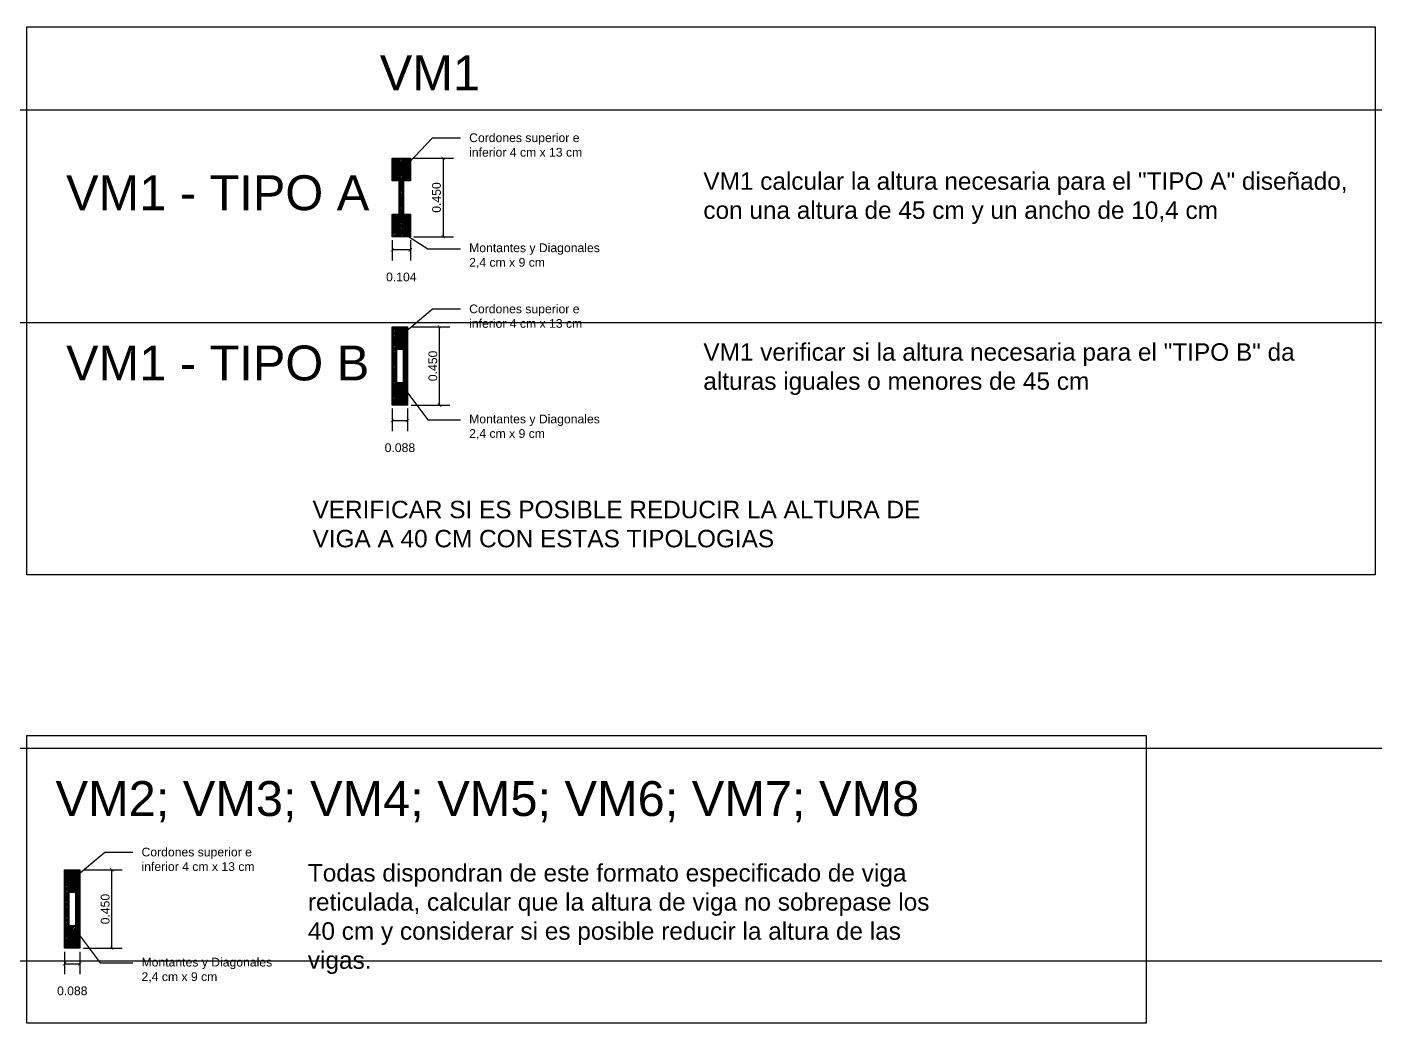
# Model space of a CAD drawing. Header units: millimetres. Extents: x 2924 to 3297, y 1496 to 1704.
# Drawn here: x 3185.27 to 3193, y 1561.94 to 1567.66 of the extents above; entities that cross this region are included whole.
import ezdxf
from ezdxf import colors
from ezdxf.entities.mleader import LeaderData, LeaderLine
from ezdxf.math import Vec2, Vec3

# ---------------------------------------------------------------- set-up
doc = ezdxf.new("R2010")
doc.units = ezdxf.units.MM
doc.header["$PDMODE"] = 35
doc.layers.get('Defpoints').update_dxf_attribs({"color": 230})
doc.layers.add('PT-MUROS', color=7, linetype='Continuous')
doc.styles.add('Arial10', font='arial.ttf', dxfattribs={"height": 0.1})
doc.styles.get("Standard").update_dxf_attribs({"font": 'arial.ttf'})
doc.dimstyles.new('COTA-1-50', dxfattribs={"dimtxt": 0.1, "dimasz": 0.06, "dimexe": 0.06, "dimexo": 0.15, "dimgap": 0.0125, "dimtad": 1, "dimzin": 0, "dimdsep": 46, "dimtxsty": 'Arial10', "dimblk1": 'ARCHTICK', "dimblk2": 'ARCHTICK', "dimsah": 1, "dimcen": 0.09, "dimclrd": 7, "dimclre": 7, "dimclrt": 7, "dimazin": 0, "dimtfac": 1, "dimtofl": 0, "dimtmove": 2, "dimatfit": 3, "dimldrblk": 'ARCHTICK', "dimfxl": 0, "dimtolj": 1, "dimtzin": 0, "dimarcsym": 0})

# ---------------------------------------------------------------- blocks, each defined once
blk = doc.blocks.new('_ARCHTICK')
at = {"color": 0, "linetype": 'ByBlock', "const_width": 0.15}
blk.add_lwpolyline([(-0.5, -0.5), (0.5, 0.5)], dxfattribs=at)
blk = doc.blocks.new('*D314')
at = {"layer": 'Defpoints', "color": 0, "transparency": 16777216}
for p in [(3187.4731, 1566.9032), (3187.4731, 1566.4532), (3187.6613, 1566.4532)]:
    blk.add_point(p, dxfattribs=at)
at = {"layer": 'PT-MUROS', "color": 7, "lineweight": -2, "transparency": 16777216}
for p, q in [((3187.4931, 1566.9032), (3187.7213, 1566.9032)), ((3187.6613, 1566.9032), (3187.6613, 1566.4532)), ((3187.4931, 1566.4532), (3187.7213, 1566.4532))]:
    blk.add_line(p, q, dxfattribs=at)
at = {"layer": 'PT-MUROS', "color": 7, "lineweight": -2, "transparency": 16777216, "xscale": 0.02, "yscale": 0.02, "zscale": 0.02}
for p, rotation in [((3187.6613, 1566.9032), 90), ((3187.6613, 1566.4532), 270)]:
    blk.add_blockref('_ARCHTICK', p, dxfattribs=dict(at, rotation=rotation))
at = {"layer": 'PT-MUROS', "color": 7, "transparency": 16777216, "insert": (3187.6232, 1566.6782), "char_height": 0.05, "attachment_point": 5, "rotation": 90}
blk.add_mtext('\\A1;0.450', dxfattribs=at)
blk = doc.blocks.new('*D315')
at = {"layer": 'Defpoints', "color": 0, "transparency": 16777216}
for p in [(3187.3691, 1566.4532), (3187.4731, 1566.4532), (3187.3691, 1566.3775)]:
    blk.add_point(p, dxfattribs=at)
at = {"layer": 'PT-MUROS', "color": 7, "lineweight": -2, "transparency": 16777216}
for p, q in [((3187.3691, 1566.4332), (3187.3691, 1566.3175)), ((3187.4731, 1566.3775), (3187.3691, 1566.3775)), ((3187.4731, 1566.4332), (3187.4731, 1566.3175))]:
    blk.add_line(p, q, dxfattribs=at)
at = {"layer": 'PT-MUROS', "color": 7, "lineweight": -2, "transparency": 16777216, "xscale": 0.02, "yscale": 0.02, "zscale": 0.02, "rotation": 180}
blk.add_blockref('_ARCHTICK', (3187.3691, 1566.3775), dxfattribs=at)
at = {"layer": 'PT-MUROS', "color": 7, "lineweight": -2, "transparency": 16777216, "xscale": 0.02, "yscale": 0.02, "zscale": 0.02}
blk.add_blockref('_ARCHTICK', (3187.4731, 1566.3775), dxfattribs=at)
at = {"layer": 'PT-MUROS', "color": 7, "transparency": 16777216, "insert": (3187.4211, 1566.2222), "char_height": 0.05, "attachment_point": 5}
blk.add_mtext('\\A1;0.104', dxfattribs=at)
blk = doc.blocks.new('*D316')
at = {"layer": 'Defpoints', "color": 0, "transparency": 16777216}
for p in [(3187.3691, 1565.4875), (3187.4571, 1565.4875), (3187.4571, 1565.3988)]:
    blk.add_point(p, dxfattribs=at)
at = {"layer": 'PT-MUROS', "color": 7, "lineweight": -2, "transparency": 16777216}
for p, q in [((3187.3691, 1565.4675), (3187.3691, 1565.3388)), ((3187.4571, 1565.4675), (3187.4571, 1565.3388)), ((3187.3691, 1565.3988), (3187.4571, 1565.3988))]:
    blk.add_line(p, q, dxfattribs=at)
at = {"layer": 'PT-MUROS', "color": 7, "lineweight": -2, "transparency": 16777216, "xscale": 0.02, "yscale": 0.02, "zscale": 0.02, "rotation": 180}
blk.add_blockref('_ARCHTICK', (3187.3691, 1565.3988), dxfattribs=at)
at = {"layer": 'PT-MUROS', "color": 7, "lineweight": -2, "transparency": 16777216, "xscale": 0.02, "yscale": 0.02, "zscale": 0.02}
blk.add_blockref('_ARCHTICK', (3187.4571, 1565.3988), dxfattribs=at)
at = {"layer": 'PT-MUROS', "color": 7, "transparency": 16777216, "insert": (3187.4131, 1565.2434), "char_height": 0.05, "attachment_point": 5}
blk.add_mtext('\\A1;0.088', dxfattribs=at)
blk = doc.blocks.new('*D317')
at = {"layer": 'Defpoints', "color": 0, "transparency": 16777216}
for p in [(3187.4571, 1565.9375), (3187.6401, 1565.9375), (3187.4571, 1565.4875)]:
    blk.add_point(p, dxfattribs=at)
at = {"layer": 'PT-MUROS', "color": 7, "lineweight": -2, "transparency": 16777216}
for p, q in [((3187.4771, 1565.9375), (3187.7001, 1565.9375)), ((3187.6401, 1565.4875), (3187.6401, 1565.9375)), ((3187.4771, 1565.4875), (3187.7001, 1565.4875))]:
    blk.add_line(p, q, dxfattribs=at)
at = {"layer": 'PT-MUROS', "color": 7, "lineweight": -2, "transparency": 16777216, "xscale": 0.02, "yscale": 0.02, "zscale": 0.02}
for p, rotation in [((3187.6401, 1565.9375), 90), ((3187.6401, 1565.4875), 270)]:
    blk.add_blockref('_ARCHTICK', p, dxfattribs=dict(at, rotation=rotation))
at = {"layer": 'PT-MUROS', "color": 7, "transparency": 16777216, "insert": (3187.6021, 1565.7125), "char_height": 0.05, "attachment_point": 5, "rotation": 90}
blk.add_mtext('\\A1;0.450', dxfattribs=at)
blk = doc.blocks.new('*D312')
at = {"layer": 'Defpoints', "color": 0, "transparency": 16777216}
for p in [(3185.4903, 1562.3732), (3185.5783, 1562.3732), (3185.5783, 1562.2845)]:
    blk.add_point(p, dxfattribs=at)
at = {"layer": 'PT-MUROS', "color": 7, "lineweight": -2, "transparency": 16777216}
for p, q in [((3185.4903, 1562.3532), (3185.4903, 1562.2245)), ((3185.5783, 1562.3532), (3185.5783, 1562.2245)), ((3185.4903, 1562.2845), (3185.5783, 1562.2845))]:
    blk.add_line(p, q, dxfattribs=at)
at = {"layer": 'PT-MUROS', "color": 7, "lineweight": -2, "transparency": 16777216, "xscale": 0.02, "yscale": 0.02, "zscale": 0.02, "rotation": 180}
blk.add_blockref('_ARCHTICK', (3185.4903, 1562.2845), dxfattribs=at)
at = {"layer": 'PT-MUROS', "color": 7, "lineweight": -2, "transparency": 16777216, "xscale": 0.02, "yscale": 0.02, "zscale": 0.02}
blk.add_blockref('_ARCHTICK', (3185.5783, 1562.2845), dxfattribs=at)
at = {"layer": 'PT-MUROS', "color": 7, "transparency": 16777216, "insert": (3185.5343, 1562.1291), "char_height": 0.05, "attachment_point": 5}
blk.add_mtext('\\A1;0.088', dxfattribs=at)
blk = doc.blocks.new('*D313')
at = {"layer": 'Defpoints', "color": 0, "transparency": 16777216}
for p in [(3185.5783, 1562.8232), (3185.7614, 1562.8232), (3185.5783, 1562.3732)]:
    blk.add_point(p, dxfattribs=at)
at = {"layer": 'PT-MUROS', "color": 7, "lineweight": -2, "transparency": 16777216}
for p, q in [((3185.5983, 1562.8232), (3185.8214, 1562.8232)), ((3185.7614, 1562.3732), (3185.7614, 1562.8232)), ((3185.5983, 1562.3732), (3185.8214, 1562.3732))]:
    blk.add_line(p, q, dxfattribs=at)
at = {"layer": 'PT-MUROS', "color": 7, "lineweight": -2, "transparency": 16777216, "xscale": 0.02, "yscale": 0.02, "zscale": 0.02}
for p, rotation in [((3185.7614, 1562.8232), 90), ((3185.7614, 1562.3732), 270)]:
    blk.add_blockref('_ARCHTICK', p, dxfattribs=dict(at, rotation=rotation))
at = {"layer": 'PT-MUROS', "color": 7, "transparency": 16777216, "insert": (3185.7233, 1562.5982), "char_height": 0.05, "attachment_point": 5, "rotation": 90}
blk.add_mtext('\\A1;0.450', dxfattribs=at)

msp = doc.modelspace()

# ---------------------------------------------------------------- hatches: boundary and pattern name
at = {"layer": 'PT-MUROS'}
h = msp.add_hatch(dxfattribs=at)
h.set_pattern_fill('ANSI31', color=6, scale=0.002)
h.set_pattern_definition([(45, (117.4862766, 45.158925), (-0.00449012806, 0.00449012806), [])])
h.paths.add_polyline_path([(3187.4331, 1566.9032), (3187.4731, 1566.9032), (3187.4731, 1566.7732), (3187.4331, 1566.7732)])
h.paths.add_polyline_path([(3187.3691, 1566.9032), (3187.4091, 1566.9032), (3187.4091, 1566.7732), (3187.3691, 1566.7732)])
h.paths.add_polyline_path([(3187.3691, 1566.5832), (3187.4091, 1566.5832), (3187.4091, 1566.4532), (3187.3691, 1566.4532)])
h.paths.add_polyline_path([(3187.4331, 1566.5832), (3187.4731, 1566.5832), (3187.4731, 1566.4532), (3187.4331, 1566.4532)])
h = msp.add_hatch(dxfattribs=at)
h.set_pattern_fill('ANSI31', color=2, scale=0.002, angle=90)
h.set_pattern_definition([(135, (117.4862766, 45.158925), (-0.00449012806, -0.00449012806), [])])
h.paths.add_polyline_path([(3187.4091, 1566.9032), (3187.4331, 1566.9032), (3187.4331, 1566.4532), (3187.4091, 1566.4532)])
h = msp.add_hatch(dxfattribs=at)
h.set_pattern_fill('ANSI31', color=2, scale=0.002, angle=90)
h.set_pattern_definition([(135, (117.4462766, 44.193305), (-0.00449012806, -0.00449012806), [])])
h.paths.add_polyline_path([(3187.3691, 1565.9375), (3187.3931, 1565.9375), (3187.3931, 1565.4875), (3187.3691, 1565.4875)])
h = msp.add_hatch(dxfattribs=at)
h.set_pattern_fill('ANSI31', color=6, scale=0.002)
h.set_pattern_definition([(45, (128.4477946, -62.69573), (-0.00449012806, 0.00449012806), [])])
h.paths.add_polyline_path([(3187.3931, 1565.6175), (3187.4331, 1565.6175), (3187.4331, 1565.4875), (3187.3931, 1565.4875)])
h.paths.add_polyline_path([(3187.3931, 1565.9375), (3187.4331, 1565.9375), (3187.4331, 1565.8075), (3187.3931, 1565.8075)])
h = msp.add_hatch(dxfattribs=at)
h.set_pattern_fill('ANSI31', color=2, scale=0.002, angle=90)
h.set_pattern_definition([(135, (117.5102766, 44.193305), (-0.00449012806, -0.00449012806), [])])
h.paths.add_polyline_path([(3187.4331, 1565.9375), (3187.4571, 1565.9375), (3187.4571, 1565.4875), (3187.4331, 1565.4875)])
h = msp.add_hatch(dxfattribs=at)
h.set_pattern_fill('ANSI31', color=2, scale=0.002, angle=90)
h.set_pattern_definition([(135, (115.567518, 41.079002), (-0.00449012806, -0.00449012806), [])])
h.paths.add_polyline_path([(3185.4903, 1562.8232), (3185.5143, 1562.8232), (3185.5143, 1562.3732), (3185.4903, 1562.3732)])
h = msp.add_hatch(dxfattribs=at)
h.set_pattern_fill('ANSI31', color=6, scale=0.002)
h.set_pattern_definition([(45, (126.569036, -65.810033), (-0.00449012806, 0.00449012806), [])])
h.paths.add_polyline_path([(3185.5143, 1562.5032), (3185.5543, 1562.5032), (3185.5543, 1562.3732), (3185.5143, 1562.3732)])
h.paths.add_polyline_path([(3185.5143, 1562.8232), (3185.5543, 1562.8232), (3185.5543, 1562.6932), (3185.5143, 1562.6932)])
h = msp.add_hatch(dxfattribs=at)
h.set_pattern_fill('ANSI31', color=2, scale=0.002, angle=90)
h.set_pattern_definition([(135, (115.631518, 41.079002), (-0.00449012806, -0.00449012806), [])])
h.paths.add_polyline_path([(3185.5543, 1562.8232), (3185.5783, 1562.8232), (3185.5783, 1562.3732), (3185.5543, 1562.3732)])

# ---------------------------------------------------------------- linework, layer by layer
at = {"layer": 'PT-MUROS', "color": 1}
for p in [(3250.461, 1568.3988), (3250.461, 1567.1788), (3250.461, 1565.9588), (3250.461, 1563.5188), (3250.461, 1562.2988)]:
    msp.add_ray(p, (-1, 0), dxfattribs=at)
at = {"layer": 'PT-MUROS'}
for points in [[(3185.2746, 1567.656), (3193.0047, 1567.656), (3193.0047, 1564.5145), (3185.2746, 1564.5145)], [(3185.2746, 1563.5929), (3191.6915, 1563.5929), (3191.6915, 1561.9448), (3185.2746, 1561.9448)]]:
    msp.add_lwpolyline(points, close=True, dxfattribs=at)
at = {"layer": 'PT-MUROS', "color": 7}
for points in [[(3187.3691, 1566.9032), (3187.4091, 1566.9032), (3187.4091, 1566.7732), (3187.3691, 1566.7732)], [(3187.4091, 1566.9032), (3187.4331, 1566.9032), (3187.4331, 1566.4532), (3187.4091, 1566.4532)], [(3187.4331, 1566.9032), (3187.4731, 1566.9032), (3187.4731, 1566.7732), (3187.4331, 1566.7732)], [(3187.3691, 1566.5832), (3187.4091, 1566.5832), (3187.4091, 1566.4532), (3187.3691, 1566.4532)], [(3187.4331, 1566.5832), (3187.4731, 1566.5832), (3187.4731, 1566.4532), (3187.4331, 1566.4532)], [(3187.3691, 1565.9375), (3187.3931, 1565.9375), (3187.3931, 1565.4875), (3187.3691, 1565.4875)], [(3187.3931, 1565.9375), (3187.4331, 1565.9375), (3187.4331, 1565.8075), (3187.3931, 1565.8075)], [(3187.4331, 1565.9375), (3187.4571, 1565.9375), (3187.4571, 1565.4875), (3187.4331, 1565.4875)], [(3187.3931, 1565.6175), (3187.4331, 1565.6175), (3187.4331, 1565.4875), (3187.3931, 1565.4875)], [(3185.4903, 1562.8232), (3185.5143, 1562.8232), (3185.5143, 1562.3732), (3185.4903, 1562.3732)], [(3185.5143, 1562.8232), (3185.5543, 1562.8232), (3185.5543, 1562.6932), (3185.5143, 1562.6932)], [(3185.5543, 1562.8232), (3185.5783, 1562.8232), (3185.5783, 1562.3732), (3185.5543, 1562.3732)], [(3185.5143, 1562.5032), (3185.5543, 1562.5032), (3185.5543, 1562.3732), (3185.5143, 1562.3732)]]:
    msp.add_lwpolyline(points, close=True, dxfattribs=at)

# ---------------------------------------------------------------- texts
at = {"layer": 'PT-MUROS', "color": 7, "char_height": 0.2, "attachment_point": 1}
for s, width, insert in [('VM1', 0.61043, (3187.2978, 1567.4929)), ('VM1 - TIPO A', 1.784705, (3185.4989, 1566.8055)), ('VM1 - TIPO B', 1.784705, (3185.4989, 1565.8294)), ('VM2; VM3; VM4; VM5; VM6; VM7; VM8', 5.663397, (3185.4386, 1563.3318))]:
    msp.add_mtext_dynamic_manual_height_columns(s, width=width, gutter_width=12.5, heights=[0], dxfattribs=dict(at, insert=insert))
at = {"layer": 'PT-MUROS', "char_height": 0.1, "attachment_point": 1}
for s, insert in [('VM1 calcular la altura necesaria para el "TIPO A" diseñado, con una altura de 45 cm y un ancho de 10,4 cm', (3189.1531, 1566.8225)), ('VM1 verificar si la altura necesaria para el "TIPO B" da alturas iguales o menores de 45 cm ', (3189.1531, 1565.8423)), ('VERIFICAR SI ES POSIBLE REDUCIR LA ALTURA DE VIGA A 40 CM CON ESTAS TIPOLOGIAS', (3186.9122, 1564.9392)), ('Todas dispondran de este formato especificado de viga reticulada, calcular que la altura de viga no sobrepase los 40 cm y considerar si es posible reducir la altura de las vigas.', (3186.8854, 1562.8559))]:
    msp.add_mtext_dynamic_manual_height_columns(s, width=3.733187, gutter_width=12.5, heights=[0], dxfattribs=dict(at, insert=insert))

# ---------------------------------------------------------------- dimensions: what is measured, and where the dimension line sits
at = {"layer": 'PT-MUROS'}
for base, p1, p2, picture, middle in [((3187.6613, 1566.4532), (3187.4731, 1566.9032), (3187.4731, 1566.4532), '*D314', (3187.6232, 1566.6782)), ((3187.6401, 1565.9375), (3187.4571, 1565.4875), (3187.4571, 1565.9375), '*D317', (3187.6021, 1565.7125)), ((3185.7614, 1562.8232), (3185.5783, 1562.3732), (3185.5783, 1562.8232), '*D313', (3185.7233, 1562.5982))]:
    dim = msp.add_linear_dim(base=base, p1=p1, p2=p2, angle=90, dimstyle='COTA-1-50', override={"dimtxt": 0.05, "dimasz": 0.02, "dimexo": 0.02, "dimdec": 3, "dimtxsty": 'Standard', "dimfxl": 0.2, "dimarcsym": 1}, dxfattribs=at)
    dim.commit()
    dim.dimension.update_dxf_attribs({"geometry": picture, "text_midpoint": middle})
for base, p1, p2, picture, middle in [((3187.3691, 1566.3775), (3187.4731, 1566.4532), (3187.3691, 1566.4532), '*D315', (3187.4211, 1566.2222)), ((3187.4571, 1565.3988), (3187.3691, 1565.4875), (3187.4571, 1565.4875), '*D316', (3187.4131, 1565.2434)), ((3185.5783, 1562.2845), (3185.4903, 1562.3732), (3185.5783, 1562.3732), '*D312', (3185.5343, 1562.1291))]:
    dim = msp.add_linear_dim(base=base, p1=p1, p2=p2, dimstyle='COTA-1-50', override={"dimtxt": 0.05, "dimasz": 0.02, "dimexo": 0.02, "dimdec": 3, "dimtxsty": 'Standard', "dimfxl": 0.2, "dimarcsym": 1}, dxfattribs=at)
    dim.commit()
    dim.dimension.update_dxf_attribs({"geometry": picture, "text_midpoint": middle})

# ---------------------------------------------------------------- leaders
ml = msp.add_multileader_mtext('Standard', dxfattribs=at)
ml.set_content('Cordones superior e inferior 4 cm x 13 cm', color=256)
ml.set_leader_properties()
ml.build(insert=Vec2(0, 0))
ml.multileader.update_dxf_attribs({"dogleg_length": 0.5, "arrow_head_size": 0.02})
ctx = ml.context
ctx.base_point, ctx.char_height, ctx.arrow_head_size, ctx.landing_gap_size, ctx.plane_origin = Vec3(3187.7602, 1567.0205), 0.05, 0.02, 0.05, Vec3(3187.4508, 1566.8614)
notes = []
notes.append((ctx, [(0, (1, 1, 0), (3187.5995, 1567.0205), (1, 0), 0.1607, [(0, [(3187.4508, 1566.8614)], 0, [])])]))
ctx.mtext.insert, ctx.mtext.width, ctx.mtext.flow_direction = Vec3(3187.8102, 1567.0459), 0.657925, 5
ml = msp.add_multileader_mtext('Standard', dxfattribs=at)
ml.set_content('Montantes y Diagonales 2,4 cm x 9 cm ', color=256)
ml.set_leader_properties()
ml.build(insert=Vec2(0, 0))
ml.multileader.update_dxf_attribs({"dogleg_length": 0.5, "arrow_head_size": 0.02})
ctx = ml.context
ctx.base_point, ctx.char_height, ctx.arrow_head_size, ctx.landing_gap_size, ctx.plane_origin = Vec3(3187.7602, 1566.3848), 0.05, 0.02, 0.05, Vec3(3187.4239, 1566.4788)
notes.append((ctx, [(0, (1, 1, 0), (3187.5726, 1566.3848), (1, 0), 0.1876, [(0, [(3187.4239, 1566.4788)], 0, [])])]))
ctx.mtext.insert, ctx.mtext.width, ctx.mtext.flow_direction = Vec3(3187.8102, 1566.4148), 0.758768, 5
ml = msp.add_multileader_mtext('Standard', dxfattribs=at)
ml.set_content('Cordones superior e inferior 4 cm x 13 cm', color=256)
ml.set_leader_properties()
ml.build(insert=Vec2(0, 0))
ml.multileader.update_dxf_attribs({"dogleg_length": 0.5, "arrow_head_size": 0.02})
ctx = ml.context
ctx.base_point, ctx.char_height, ctx.arrow_head_size, ctx.landing_gap_size, ctx.plane_origin = Vec3(3187.7602, 1566.039), 0.05, 0.02, 0.05, Vec3(3187.4508, 1565.8799)
notes.append((ctx, [(0, (1, 1, 0), (3187.5995, 1566.039), (1, 0), 0.1607, [(0, [(3187.4107, 1565.8799)], 0, [])])]))
ctx.mtext.insert, ctx.mtext.width, ctx.mtext.flow_direction = Vec3(3187.8102, 1566.0645), 0.657925, 5
ml = msp.add_multileader_mtext('Standard', dxfattribs=at)
ml.set_content('Montantes y Diagonales 2,4 cm x 9 cm ', color=256)
ml.set_leader_properties()
ml.build(insert=Vec2(0, 0))
ml.multileader.update_dxf_attribs({"dogleg_length": 0.5, "arrow_head_size": 0.02})
ctx = ml.context
ctx.base_point, ctx.char_height, ctx.arrow_head_size, ctx.landing_gap_size, ctx.plane_origin = Vec3(3187.7602, 1565.4034), 0.05, 0.02, 0.05, Vec3(3187.4239, 1565.4973)
notes.append((ctx, [(0, (1, 1, 0), (3187.5726, 1565.4034), (1, 0), 0.1876, [(0, [(3187.4467, 1565.5729)], 0, [])])]))
ctx.mtext.insert, ctx.mtext.width, ctx.mtext.flow_direction = Vec3(3187.8102, 1565.4333), 0.758768, 5
ml = msp.add_multileader_mtext('Standard', dxfattribs=at)
ml.set_content('Cordones superior e inferior 4 cm x 13 cm', color=256)
ml.set_leader_properties()
ml.build(insert=Vec2(0, 0))
ml.multileader.update_dxf_attribs({"dogleg_length": 0.5, "arrow_head_size": 0.02})
ctx = ml.context
ctx.base_point, ctx.char_height, ctx.arrow_head_size, ctx.landing_gap_size, ctx.plane_origin = Vec3(3185.8815, 1562.9247), 0.05, 0.02, 0.05, Vec3(3185.572, 1562.7656)
notes.append((ctx, [(0, (1, 1, 0), (3185.7208, 1562.9247), (1, 0), 0.1607, [(0, [(3185.532, 1562.7656)], 0, [])])]))
ctx.mtext.insert, ctx.mtext.width, ctx.mtext.flow_direction = Vec3(3185.9315, 1562.9502), 0.657925, 5
ml = msp.add_multileader_mtext('Standard', dxfattribs=at)
ml.set_content('Montantes y Diagonales 2,4 cm x 9 cm ', color=256)
ml.set_leader_properties()
ml.build(insert=Vec2(0, 0))
ml.multileader.update_dxf_attribs({"dogleg_length": 0.5, "arrow_head_size": 0.02})
ctx = ml.context
ctx.base_point, ctx.char_height, ctx.arrow_head_size, ctx.landing_gap_size, ctx.plane_origin = Vec3(3185.8815, 1562.2891), 0.05, 0.02, 0.05, Vec3(3185.5451, 1562.383)
notes.append((ctx, [(0, (1, 1, 0), (3185.6939, 1562.2891), (1, 0), 0.1876, [(0, [(3185.5679, 1562.4586)], 0, [])])]))
ctx.mtext.insert, ctx.mtext.width, ctx.mtext.flow_direction = Vec3(3185.9315, 1562.319), 0.758768, 5
for ctx, leaders in notes:
    for number, flags, end, landing, length, lines in leaders:
        leader = LeaderData()
        leader.index, (leader.has_last_leader_line, leader.has_dogleg_vector, leader.attachment_direction) = number, flags
        leader.last_leader_point, leader.dogleg_vector, leader.dogleg_length = Vec3(end), Vec3(landing), length
        for number, points, colour, breaks in lines:
            line = LeaderLine()
            line.index, line.vertices, line.color, line.breaks = number, Vec3.list(points), colors.encode_raw_color(colour), breaks
            leader.lines.append(line)
        ctx.leaders.append(leader)

doc.saveas('drawing.dxf')
